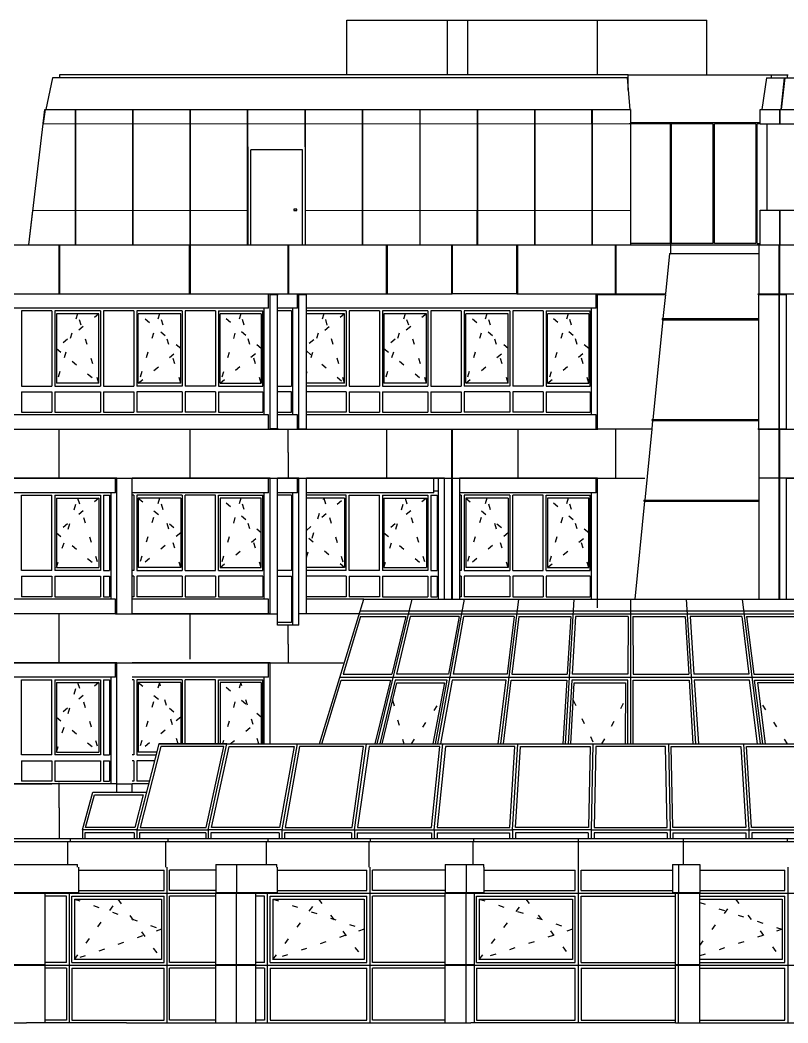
# Model space of a CAD drawing. Header units: metres. Extents: x -59 to 39.8, y -6.3 to 17.4.
# Drawn here: x -10.19 to 3.14, y 0 to 17.4 of the extents above; entities that cross this region are included whole.
import ezdxf

# ---------------------------------------------------------------- set-up
doc = ezdxf.new("R2010")
doc.units = ezdxf.units.M
for name, pattern in [('DASHDOT', [2, 1.25, -0.25, 0.25, -0.25]), ('DASHED', [0.75, 0.5, -0.25]), ('DOT', [0.25, 0, -0.25])]:
    doc.linetypes.add(name, pattern=pattern)
doc.layers.add('1', color=7, linetype='DASHED')
doc.layers.add('4', color=7, linetype='DASHDOT')

msp = doc.modelspace()

# ---------------------------------------------------------------- linework, layer by layer
at = {"layer": '1', "color": 1, "linetype": 'CONTINUOUS'}
for p, q in [((-4.516696, 16.45), (-4.516696, 17.4)), ((-4.516696, 17.4), (1.733304, 17.4)), ((-2.766696, 16.45), (-2.766696, 17.4)), ((-2.416696, 16.45), (-2.416696, 17.4)), ((-0.166696, 16.45), (-0.166696, 17.4)), ((1.733304, 16.45), (1.733304, 17.4)), ((-9.623055, 16.4), (-9.74211, 15.85)), ((0.35051, 16.4), (-9.623055, 16.4)), ((0.35051, 16.4), (0.396632, 15.85)), ((0.368877, 16.45), (3.14355, 16.45)), ((0.368877, 16.180975), (0.368877, 16.45)), ((2.766009, 16.4), (2.683689, 15.85)), ((2.766009, 16.4), (3.084018, 16.4)), ((2.848329, 16.45), (2.848328, 16.4)), ((3.07349, 16.4), (3.013972, 15.85)), ((3.084018, 16.4), (3.024499, 15.85)), ((3.084018, 16.4), (18.214306, 16.4)), ((3.133023, 16.4), (3.133023, 16.45)), ((-9.756697, 15.85), (0.409834, 15.85)), ((-9.230905, 15.85), (-9.230905, 13.5)), ((-9.225922, 15.85), (-9.225922, 13.5)), ((-8.235102, 15.85), (-8.235102, 13.5)), ((-8.230119, 15.85), (-8.230119, 13.5)), ((-7.2393, 15.85), (-7.2393, 14.1025)), ((-7.234317, 15.85), (-7.232199, 12.65)), ((-6.243498, 15.85), (-6.243498, 13.5)), ((-6.238515, 15.85), (-6.238515, 15.2)), ((-5.242721, 15.85), (-5.242721, 15.2)), ((-5.237743, 15.85), (-5.237743, 13.5)), ((-4.246924, 15.85), (-4.246924, 13.5)), ((-4.241946, 15.85), (-4.241946, 13.5)), ((-3.251127, 15.85), (-3.251127, 13.5)), ((-3.246149, 15.85), (-3.246149, 13.5)), ((-2.255329, 15.85), (-2.255329, 14.1025)), ((-2.250352, 15.85), (-2.250352, 13.5)), ((-1.259532, 15.85), (-1.259532, 13.5)), ((-1.254555, 15.85), (-1.254555, 13.5)), ((-0.263735, 15.6025), (-0.263735, 15.85)), ((-0.258757, 15.85), (-0.258757, 13.5)), ((0.409834, 15.85), (0.409834, 13.5)), ((2.660172, 15.85), (3.007486, 15.85)), ((2.660172, 15.6), (2.660172, 15.85)), ((2.996959, 15.6), (2.996959, 15.85)), ((3.007486, 15.85), (18.214306, 15.85)), ((3.007486, 15.6), (3.007486, 15.85)), ((-10.035889, 13.5), (-9.784193, 15.5975)), ((-9.784193, 15.6025), (-9.230905, 15.5975)), ((-9.225922, 15.6025), (-8.235102, 15.5975)), ((-8.230119, 15.6025), (-7.2393, 15.5975)), ((-7.234317, 15.6025), (-6.243498, 15.5975)), ((-6.238515, 15.6025), (-5.242721, 15.5975)), ((-5.237743, 15.6025), (-4.246924, 15.5975)), ((-4.241946, 15.6025), (-3.251127, 15.5975)), ((-3.246149, 15.6025), (-2.255329, 15.5975)), ((-2.250352, 15.6025), (-1.259532, 15.5975)), ((-1.254555, 15.6025), (-0.263735, 15.5975)), ((-0.263735, 15.5975), (-0.263735, 13.5)), ((-0.258757, 15.6025), (0.409834, 15.5975)), ((0.409834, 15.625), (1.107076, 15.625)), ((1.107081, 13.35), (1.107076, 15.625)), ((1.107076, 15.625), (2.660172, 15.625)), ((2.660172, 15.6), (3.007486, 15.6)), ((2.77777, 14.1), (2.77777, 15.6)), ((3.007486, 15.6), (18.214306, 15.6)), ((-6.234341, 15.2), (-6.234341, 13.5)), ((-10.035891, 13.5), (-9.964185, 14.0975)), ((-9.964185, 14.1025), (-9.230905, 14.0975)), ((-9.225922, 14.1025), (-8.235102, 14.0975)), ((-8.230119, 14.1025), (-7.2393, 14.0975)), ((-7.2393, 14.0975), (-7.237461, 12.65)), ((-7.234317, 14.1025), (-6.243498, 14.0975)), ((-6.243498, 14.1025), (-6.234341, 14.0975)), ((-5.237743, 14.1025), (-4.246924, 14.0975)), ((-4.241946, 14.1025), (-3.251127, 14.0975)), ((-3.246149, 14.1025), (-2.255329, 14.0975)), ((-2.255329, 13.5), (-2.255329, 14.0975)), ((-2.250352, 14.1025), (-1.259532, 14.0975)), ((-1.254555, 14.1025), (-0.263735, 14.0975)), ((-0.258757, 14.1025), (0.409834, 14.0975)), ((2.660172, 14.1), (3.007486, 14.1)), ((2.660172, 13.5), (2.660172, 14.1)), ((2.996959, 13.5), (2.996959, 14.1)), ((3.007486, 14.1), (18.214306, 14.1)), ((3.007486, 13.5), (3.007486, 14.1)), ((-11.210376, 13.5), (-9.500181, 13.5)), ((-9.508684, 12.65), (-9.508684, 13.5)), ((-9.500181, 13.5), (-7.245964, 13.5)), ((-9.500181, 12.65), (-9.500181, 13.5)), ((-9.494919, 12.65), (-9.494919, 13.5)), ((-7.245964, 13.5), (-5.527266, 13.5)), ((-7.245964, 12.65), (-7.245964, 13.5)), ((-5.535769, 12.65), (-5.535769, 13.5)), ((-5.527266, 13.5), (-3.81707, 13.5)), ((-5.527266, 12.65), (-5.527266, 13.5)), ((-5.522003, 12.65), (-5.522003, 13.5)), ((-3.825574, 12.65), (-3.825574, 13.5)), ((-3.81707, 13.5), (-1.55435, 13.5)), ((-3.81707, 12.65), (-3.81707, 13.5)), ((-3.811808, 12.65), (-3.811808, 13.5)), ((-2.696845, 13.5), (-2.696845, 12.65)), ((-2.686321, 13.5), (-2.686321, 12.65)), ((-1.562854, 12.65), (-1.562854, 13.5)), ((-1.55435, 13.5), (0.155845, 13.5)), ((-1.55435, 12.65), (-1.55435, 13.5)), ((-1.549088, 12.65), (-1.549088, 13.5)), ((0.147341, 12.65), (0.147341, 13.5)), ((0.155845, 13.5), (1.107076, 13.5)), ((0.155845, 12.65), (0.155845, 13.5)), ((0.161107, 12.65), (0.161107, 13.5)), ((1.107078, 13.35), (1.107076, 13.5)), ((1.107076, 13.5), (2.636651, 13.5)), ((2.636651, 13.5), (2.990482, 13.5)), ((2.636651, 13.5), (2.636651, 12.65)), ((2.97996, 13.5), (2.97996, 7.35)), ((2.990482, 13.5), (4.119933, 13.5)), ((2.990482, 13.5), (2.990482, 12.65)), ((1.083418, 13.35), (1.013047, 12.65)), ((1.083418, 13.35), (2.636651, 13.35)), ((-2.696845, 13.1), (-2.686321, 13.1)), ((-10.892016, 12.65), (-9.500181, 12.65)), ((-9.500181, 12.65), (-7.245964, 12.65)), ((-7.245964, 12.65), (-5.708809, 12.65)), ((-5.874377, 12.4), (-5.874377, 12.65)), ((-5.848866, 10.31), (-5.848866, 12.64)), ((-5.840363, 12.64), (-5.840363, 12.65)), ((-5.717313, 10.31), (-5.717313, 12.64)), ((-5.708809, 12.65), (-5.527266, 12.65)), ((-5.527266, 12.65), (-5.34046, 12.65)), ((-5.374474, 12.4), (-5.374474, 12.65)), ((-5.348963, 12.64), (-5.208906, 12.64)), ((-5.348963, 10.31), (-5.348963, 12.64)), ((-5.34046, 12.65), (-3.81707, 12.65)), ((-5.34046, 12.64), (-5.34046, 12.65)), ((-5.21741, 10.31), (-5.21741, 12.64)), ((-5.208906, 12.64), (-5.208906, 12.65)), ((-3.81707, 12.65), (-2.686321, 12.65)), ((-1.562854, 12.65), (-2.686321, 12.65)), ((-1.562854, 12.65), (-0.157253, 12.65)), ((-0.191267, 12.4), (-0.191267, 12.65)), ((-0.165756, 12.64), (1.012041, 12.64)), ((-0.165756, 10.31), (-0.165756, 12.64)), ((-0.157253, 12.65), (1.013047, 12.65)), ((-0.157253, 12.64), (-0.157253, 12.65)), ((1.012041, 12.64), (0.969819, 12.22)), ((2.62489, 12.65), (2.97996, 12.65)), ((2.62489, 12.64), (2.62489, 12.65)), ((2.62489, 12.64), (2.97996, 12.64)), ((2.636651, 10.31), (2.636651, 12.64)), ((2.971458, 12.64), (2.971458, 12.65)), ((2.97996, 12.65), (2.98198, 12.64)), ((2.98198, 12.65), (3.116774, 12.65)), ((2.98198, 12.64), (3.116774, 12.64)), ((2.990482, 10.31), (2.990482, 12.64)), ((3.108272, 12.64), (3.108272, 12.65)), ((3.116774, 12.65), (4.119933, 12.65)), ((3.116774, 10.31), (3.116774, 12.64)), ((-5.874377, 12.4), (-10.90052, 12.4)), ((-5.950909, 10.55), (-5.950909, 12.4)), ((-5.374474, 12.4), (-5.717313, 12.4)), ((-5.451005, 10.55), (-5.451005, 12.4)), ((-0.191267, 12.4), (-5.21741, 12.4)), ((-0.267798, 10.55), (-0.267798, 12.4)), ((0.967808, 12.2), (0.79389, 10.47)), ((0.95789, 12.22), (0.955879, 12.2)), ((0.955879, 12.2), (2.636651, 12.2)), ((0.95789, 12.22), (2.636651, 12.22)), ((-5.874377, 10.55), (-10.90052, 10.55)), ((-5.874377, 10.3), (-5.874377, 10.55)), ((-5.374474, 10.55), (-5.717313, 10.55)), ((-5.374474, 10.3), (-5.374474, 10.55)), ((-0.191267, 10.55), (-5.21741, 10.55)), ((-0.191267, 10.3), (-0.191267, 10.55)), ((0.79188, 10.45), (0.777805, 10.31)), ((0.78196, 10.47), (0.77995, 10.45)), ((0.77995, 10.45), (2.636651, 10.45)), ((0.78196, 10.47), (2.636651, 10.47)), ((-10.892016, 10.3), (-5.708809, 10.3)), ((-9.508684, 9.45), (-9.508684, 10.295)), ((-7.234317, 9.45), (-7.234317, 10.31)), ((-5.840363, 10.3), (-5.840363, 10.31)), ((-5.708809, 10.3), (-5.34046, 10.3)), ((-5.535769, 9.9), (-5.535769, 10.3)), ((-5.348963, 10.31), (-5.208906, 10.31)), ((-5.34046, 10.3), (-5.34046, 10.31)), ((-5.34046, 10.3), (-2.686321, 10.3)), ((-5.208906, 10.3), (-5.208906, 10.31)), ((-3.825574, 10.31), (-3.825574, 9.45)), ((-2.696845, 10.3), (-2.696845, 7.35)), ((-2.686321, 10.3), (-0.157253, 10.3)), ((-2.686321, 10.3), (-2.686321, 7.35)), ((-1.549088, 10.295), (-1.549088, 9.45)), ((-0.165756, 10.31), (0.777805, 10.31)), ((-0.157253, 10.3), (-0.157253, 10.31)), ((0.7768, 10.3), (-0.157253, 10.3)), ((0.147341, 10.295), (0.147341, 9.45)), ((0.7768, 10.3), (0.653148, 9.07)), ((2.62489, 10.31), (2.97996, 10.31)), ((2.62489, 10.3), (2.62489, 10.31)), ((2.62489, 10.3), (2.97996, 10.3)), ((2.636651, 10.3), (2.636651, 7.35)), ((2.971458, 10.3), (2.971458, 10.31)), ((2.97996, 10.31), (2.98198, 10.3)), ((2.98198, 10.31), (3.116774, 10.31)), ((2.98198, 10.3), (3.116774, 10.3)), ((2.990482, 10.3), (2.990482, 7.35)), ((3.108272, 10.3), (3.108272, 10.31)), ((3.116774, 10.3), (5.634089, 10.3)), ((-5.535769, 9.9), (-5.535769, 9.45)), ((-16.245046, 9.45), (0.653148, 9.45)), ((-8.506247, 9.45), (-10.90052, 9.45)), ((-8.531757, 9.2), (-8.531757, 9.45)), ((-8.506247, 7.1), (-8.506247, 9.45)), ((-5.848866, 9.45), (-8.24314, 9.45)), ((-8.24314, 7.1), (-8.24314, 9.45)), ((-5.874377, 9.2), (-5.874377, 9.45)), ((-5.848866, 7.1), (-5.848866, 9.45)), ((-5.348963, 9.45), (-5.717313, 9.45)), ((-5.717313, 6.9), (-5.717313, 9.45)), ((-5.374474, 9.2), (-5.374474, 9.45)), ((-5.348963, 6.9), (-5.348963, 9.45)), ((-2.823136, 9.45), (-5.21741, 9.45)), ((-5.21741, 7.1), (-5.21741, 9.45)), ((-3.006511, 9.2), (-3.006511, 9.45)), ((-2.925179, 7.35), (-2.925179, 9.45)), ((-2.823136, 7.35), (-2.823136, 9.45)), ((-0.191267, 9.2), (-0.191267, 9.45)), ((-0.165756, 7.2), (-0.165756, 9.45)), ((17.534189, 9.45), (2.636651, 9.45)), ((3.116774, 9.45), (5.511041, 9.45)), ((3.116774, 7.35), (3.116774, 9.45)), ((-8.531757, 9.2), (-10.90052, 9.2)), ((-8.608289, 7.35), (-8.608289, 9.2)), ((-5.874377, 9.2), (-8.24314, 9.2)), ((-5.950909, 7.35), (-5.950909, 9.2)), ((-5.374474, 9.2), (-5.717313, 9.2)), ((-5.451005, 6.9), (-5.451005, 9.2)), ((-3.006511, 9.2), (-5.21741, 9.2)), ((-0.191267, 9.2), (-2.560029, 9.2)), ((-0.267798, 7.35), (-0.267798, 9.2)), ((0.651137, 9.05), (0.480235, 7.35)), ((0.641219, 9.07), (0.639209, 9.05)), ((0.639209, 9.05), (2.636651, 9.05)), ((0.641219, 9.07), (2.636651, 9.07)), ((-8.531757, 7.35), (-10.90052, 7.35)), ((-8.531757, 7.1), (-8.531757, 7.35)), ((-5.874377, 7.35), (-8.24314, 7.35)), ((-5.874377, 7.1), (-5.874377, 7.35)), ((-4.223302, 7.35), (-5.21741, 7.35)), ((-8.531757, 7.1), (-11.032073, 7.1)), ((-8.506247, 7.1), (-10.90052, 7.1)), ((-9.508684, 6.25), (-9.508684, 7.100003)), ((-8.531757, 7.1), (-5.717313, 7.1)), ((-5.848866, 7.1), (-8.24314, 7.1)), ((-7.232199, 6.308871), (-7.232199, 7.100003)), ((-4.299607, 7.1), (-5.348963, 7.1)), ((-4.299607, 7.1), (-5.21741, 7.1)), ((-5.348963, 6.9), (-5.717313, 6.9)), ((-5.535769, 6.574189), (-5.535769, 6.9)), ((-5.535769, 6.574189), (-5.535769, 6.25)), ((-14.214868, 6.25), (-4.581631, 6.25)), ((-8.506247, 6.25), (-10.90052, 6.25)), ((-8.531757, 6), (-8.531757, 6.25)), ((-8.506247, 4.15), (-8.506247, 6.25)), ((-5.848866, 6.25), (-8.24314, 6.25)), ((-5.874377, 6), (-5.874377, 6.25)), ((-5.848866, 4.84), (-5.848866, 6.25)), ((-8.531757, 6), (-10.90052, 6)), ((-8.608289, 4.15), (-8.608289, 6)), ((-5.874377, 6), (-8.24314, 6)), ((-5.950909, 4.84), (-5.950909, 6)), ((-14.189357, 4.15), (-9.634406, 4.15)), ((-8.506247, 4.15), (-10.90052, 4.15)), ((-9.508684, 3.732733), (-9.508684, 4.165)), ((-8.506247, 4.00425), (-8.506247, 4.15)), ((-8.506247, 4.15), (-8.24314, 4.15)), ((-7.956301, 4.15), (-8.24314, 4.15)), ((-8.24314, 4.00425), (-8.24314, 4.15)), ((-9.508684, 3.732733), (-9.508684, 3.2)), ((-12.379581, 3.15), (8.654807, 3.15)), ((-12.316393, 3.2), (8.615613, 3.2)), ((-9.360562, 2.75), (-9.360562, 3.15)), ((-9.313098, 3.15), (-9.313098, 3.2)), ((-7.657859, 2.7), (-7.657859, 3.15)), ((-7.618667, 3.15), (-7.618667, 3.2)), ((-5.911143, 2.75), (-5.911143, 3.15)), ((-5.880428, 3.15), (-5.880428, 3.2)), ((-4.129917, 2.7), (-4.129917, 3.15)), ((-4.107863, 3.15), (-4.107863, 3.2)), ((-2.323925, 2.75), (-2.323925, 3.15)), ((-2.310649, 3.15), (-2.310649, 3.2)), ((-0.503026, 3.2), (-0.498585, 2.7)), ((1.318437, 3.2), (1.322873, 2.75)), ((3.130499, 3.15), (3.130499, 3.2)), ((-10.614118, 2.75), (-9.190606, 2.75)), ((-9.190606, 2.7), (-9.190606, 2.75)), ((-9.166898, 2.265), (-9.166898, 2.7)), ((-6.791044, 2.75), (-5.732318, 2.75)), ((-6.791044, 2.75), (-6.791044, 2.265)), ((-6.433338, 2.75), (-6.433338, 2.265)), ((-5.732318, 2.7), (-5.732318, 2.75)), ((-5.716969, 2.265), (-5.716969, 2.7)), ((-2.810991, 2.75), (-2.140069, 2.75)), ((-2.810991, 2.75), (-2.810991, 2.265)), ((-2.443262, 2.75), (-2.443262, 2.265)), ((-2.140069, 2.7), (-2.140069, 2.75)), ((-2.133428, 2.265), (-2.133428, 2.7)), ((1.135755, 2.75), (1.137966, 2.265)), ((1.137966, 2.75), (1.609, 2.75)), ((1.23925, 2.75), (1.23925, 2.265)), ((1.609, 2.75), (1.609, 2.265)), ((-10.614118, 2.265), (-9.166898, 2.265)), ((-6.791044, 2.265), (-5.716969, 2.265)), ((-2.810991, 2.265), (-2.133428, 2.265)), ((1.135755, 2.265), (1.609, 2.265)), ((-10.614118, 2.25), (-9.752491, 2.25)), ((-9.752491, 1.015), (-9.752491, 2.25)), ((-6.791044, 2.25), (-6.0958, 2.25)), ((-6.791044, 1.015), (-6.791044, 2.25)), ((-6.433338, 1.015), (-6.433338, 2.25)), ((-6.0958, 1.015), (-6.0958, 2.25)), ((-2.810991, 2.25), (-2.297274, 2.25)), ((-2.810991, 1.015), (-2.810991, 2.25)), ((-2.443262, 1.015), (-2.443262, 2.25)), ((-2.297274, 1.015), (-2.297274, 2.25)), ((1.190488, 2.25), (1.609, 2.25)), ((1.190488, 1.015), (1.190488, 2.25)), ((1.23925, 1.015), (1.23925, 2.25)), ((1.609, 1.015), (1.609, 2.25)), ((-10.614127, 1), (-9.752491, 1)), ((-10.614118, 1.015), (-9.752491, 1.015)), ((-9.752491, 0), (-9.752491, 1)), ((-6.791044, 1.015), (-6.0958, 1.015)), ((-6.791044, 1), (-6.0958, 1)), ((-6.791044, 0), (-6.791044, 1)), ((-6.433338, 0), (-6.433338, 1)), ((-6.0958, 0), (-6.0958, 1)), ((-2.810991, 1.015), (-2.297274, 1.015)), ((-2.810991, 1), (-2.297274, 1)), ((-2.810991, 0), (-2.810991, 1)), ((-2.443262, 0), (-2.443262, 1)), ((-2.297274, 0), (-2.297274, 1)), ((1.190488, 1.015), (1.609, 1.015)), ((1.190488, 1), (1.609, 1)), ((1.190488, 0), (1.190488, 1)), ((1.23925, 0), (1.23925, 1)), ((1.609, 0), (1.609, 1)), ((-10.614127, 0), (-10.076666, 0)), ((-6.791044, 0), (-6.169144, 0)), ((-2.810991, 0), (-2.363541, 0)), ((1.190488, 0), (1.609, 0))]:
    msp.add_line(p, q, dxfattribs=at)
for points in [[(0.368877, 16.45), (-9.503999, 16.45), (-9.504001, 16.4)], [(-9.748539, 15.85), (-9.783592, 15.6025), (-9.756697, 15.85)], [(-5.848866, 12.64), (-5.708809, 12.64), (-5.708809, 12.65)], [(-5.708809, 10.3), (-5.708809, 10.31), (-5.840363, 10.31), (-5.848866, 10.31)], [(-0.165756, 9.45), (-2.560029, 9.45), (-2.560029, 7.35)]]:
    msp.add_lwpolyline(points, dxfattribs=at)
at = {"layer": '4', "color": 1, "linetype": 'CONTINUOUS'}
for p, q in [((1.093921, 15.6), (0.382032, 15.6)), ((1.838908, 15.6), (1.120232, 15.6)), ((2.579779, 15.6), (1.865219, 15.6)), ((2.660172, 15.6), (2.60609, 15.6)), ((2.60609, 13.525), (2.60609, 15.6)), ((-6.229366, 13.5), (-6.229366, 15.2)), ((-6.179576, 13.5), (-6.179576, 15.15)), ((2.60609, 13.525), (2.660172, 13.525)), ((-10.16062, 12.355), (-10.16062, 11.05)), ((-9.634406, 12.355), (-10.16062, 12.355)), ((-9.634406, 12.355), (-9.634406, 11.05)), ((-9.581785, 12.355), (-9.581785, 11.05)), ((-8.792464, 12.355), (-9.581785, 12.355)), ((-8.792464, 12.355), (-8.792464, 11.05)), ((-8.739842, 12.355), (-8.739842, 11.05)), ((-8.213628, 12.355), (-8.739842, 12.355)), ((-8.213628, 12.355), (-8.213628, 11.05)), ((-8.161007, 12.355), (-8.161007, 11.05)), ((-7.371686, 12.355), (-8.161007, 12.355)), ((-7.371686, 12.355), (-7.371686, 11.05)), ((-7.319065, 12.355), (-7.319065, 11.05)), ((-6.792851, 12.355), (-7.319065, 12.355)), ((-6.792851, 12.355), (-6.792851, 11.05)), ((-6.74023, 12.355), (-5.974588, 12.355)), ((-6.74023, 12.355), (-6.74023, 11.05)), ((-5.974588, 11.05), (-5.974588, 12.355)), ((-5.474685, 12.355), (-5.717313, 12.355)), ((-5.474685, 12.355), (-5.474685, 11.05)), ((-4.530131, 12.355), (-5.21741, 12.355)), ((-4.530131, 12.355), (-4.530131, 11.05)), ((-4.47751, 12.355), (-4.47751, 11.05)), ((-3.951296, 12.355), (-4.47751, 12.355)), ((-3.951296, 12.355), (-3.951296, 11.05)), ((-3.898674, 12.355), (-3.898674, 11.05)), ((-3.109353, 12.355), (-3.898674, 12.355)), ((-3.109353, 12.355), (-3.109353, 11.05)), ((-3.056732, 12.355), (-3.056732, 11.05)), ((-2.530518, 12.355), (-3.056732, 12.355)), ((-2.530518, 12.355), (-2.530518, 11.05)), ((-2.477897, 12.355), (-2.477897, 11.05)), ((-1.688576, 12.355), (-2.477897, 12.355)), ((-1.688576, 12.355), (-1.688576, 11.05)), ((-1.635954, 12.355), (-1.635954, 11.05)), ((-1.109741, 12.355), (-1.635954, 12.355)), ((-1.109741, 12.355), (-1.109741, 11.05)), ((-1.057119, 12.355), (-0.291478, 12.355)), ((-1.057119, 12.355), (-1.057119, 11.05)), ((-0.291478, 11.05), (-0.291478, 12.355)), ((-6.000899, 12.305), (-6.713919, 12.305)), ((-6.713919, 11.1), (-6.713919, 12.305)), ((-6.000899, 12.305), (-6.000899, 11.1)), ((-0.317789, 12.305), (-1.030808, 12.305)), ((-1.030808, 11.1), (-1.030808, 12.305)), ((-0.317789, 12.305), (-0.317789, 11.1)), ((-10.16062, 11.05), (-9.634406, 11.05)), ((-9.581785, 11.05), (-8.792464, 11.05)), ((-8.818774, 11.1), (-9.555474, 11.1)), ((-8.739842, 11.05), (-8.213628, 11.05)), ((-7.371686, 11.05), (-8.161007, 11.05)), ((-6.792851, 11.05), (-7.319065, 11.05)), ((-6.74023, 11.05), (-5.974588, 11.05)), ((-6.713919, 11.1), (-6.000899, 11.1)), ((-5.717313, 11.05), (-5.474685, 11.05)), ((-4.556442, 11.1), (-5.21741, 11.1)), ((-4.530131, 11.05), (-5.21741, 11.05)), ((-4.47751, 11.05), (-3.951296, 11.05)), ((-3.898674, 11.05), (-3.109353, 11.05)), ((-3.135664, 11.1), (-3.872364, 11.1)), ((-3.056732, 11.05), (-2.530518, 11.05)), ((-1.688576, 11.05), (-2.477897, 11.05)), ((-1.109741, 11.05), (-1.635954, 11.05)), ((-1.057119, 11.05), (-0.291478, 11.05)), ((-1.030808, 11.1), (-0.317789, 11.1)), ((-10.16062, 10.95), (-9.634406, 10.95)), ((-10.16062, 10.95), (-10.16062, 10.595)), ((-9.634406, 10.95), (-9.634406, 10.595)), ((-9.581785, 10.95), (-8.792464, 10.95)), ((-9.581785, 10.95), (-9.581785, 10.595)), ((-8.792464, 10.95), (-8.792464, 10.595)), ((-8.739842, 10.95), (-8.213628, 10.95)), ((-8.739842, 10.95), (-8.739842, 10.595)), ((-8.213628, 10.95), (-8.213628, 10.595)), ((-7.371686, 10.95), (-8.161007, 10.95)), ((-8.161007, 10.95), (-8.161007, 10.595)), ((-7.371686, 10.95), (-7.371686, 10.595)), ((-6.792851, 10.95), (-7.319065, 10.95)), ((-7.319065, 10.95), (-7.319065, 10.595)), ((-6.792851, 10.95), (-6.792851, 10.595)), ((-6.74023, 10.95), (-5.974588, 10.95)), ((-6.74023, 10.95), (-6.74023, 10.595)), ((-5.974588, 10.95), (-5.974588, 10.595)), ((-5.474685, 10.95), (-5.717313, 10.95)), ((-5.474685, 10.595), (-5.474685, 10.95)), ((-4.530131, 10.95), (-5.21741, 10.95)), ((-4.530131, 10.95), (-4.530131, 10.595)), ((-4.47751, 10.95), (-3.951296, 10.95)), ((-4.47751, 10.95), (-4.47751, 10.595)), ((-3.951296, 10.95), (-3.951296, 10.595)), ((-3.898674, 10.95), (-3.109353, 10.95)), ((-3.898674, 10.95), (-3.898674, 10.595)), ((-3.109353, 10.95), (-3.109353, 10.595)), ((-3.056732, 10.95), (-2.530518, 10.95)), ((-3.056732, 10.95), (-3.056732, 10.595)), ((-2.530518, 10.95), (-2.530518, 10.595)), ((-1.688576, 10.95), (-2.477897, 10.95)), ((-2.477897, 10.95), (-2.477897, 10.595)), ((-1.688576, 10.95), (-1.688576, 10.595)), ((-1.109741, 10.95), (-1.635954, 10.95)), ((-1.635954, 10.95), (-1.635954, 10.595)), ((-1.109741, 10.95), (-1.109741, 10.595)), ((-1.057119, 10.95), (-0.291478, 10.95)), ((-1.057119, 10.95), (-1.057119, 10.595)), ((-0.291478, 10.95), (-0.291478, 10.595)), ((-10.16062, 10.595), (-9.634406, 10.595)), ((-9.581785, 10.595), (-8.792464, 10.595)), ((-8.739842, 10.595), (-8.213628, 10.595)), ((-7.371686, 10.595), (-8.161007, 10.595)), ((-6.792851, 10.595), (-7.319065, 10.595)), ((-6.74023, 10.595), (-5.974588, 10.595)), ((-5.717313, 10.595), (-5.474685, 10.595)), ((-4.530131, 10.595), (-5.21741, 10.595)), ((-4.47751, 10.595), (-3.951296, 10.595)), ((-3.898674, 10.595), (-3.109353, 10.595)), ((-3.056732, 10.595), (-2.530518, 10.595)), ((-1.688576, 10.595), (-2.477897, 10.595)), ((-1.109741, 10.595), (-1.635954, 10.595)), ((-1.057119, 10.595), (-0.291478, 10.595)), ((-2.925179, 9.225), (-3.006511, 9.225)), ((-10.16062, 7.85), (-10.16062, 9.155)), ((-10.16062, 9.155), (-9.634406, 9.155)), ((-9.634406, 7.85), (-9.634406, 9.155)), ((-9.581785, 9.155), (-9.581785, 7.85)), ((-9.581785, 9.155), (-8.792464, 9.155)), ((-8.792464, 9.155), (-8.792464, 7.85)), ((-8.739842, 9.155), (-8.739842, 7.85)), ((-8.213628, 9.155), (-8.24314, 9.155)), ((-8.213628, 9.155), (-8.213628, 7.85)), ((-8.161007, 9.155), (-8.161007, 7.85)), ((-7.371686, 9.155), (-8.161007, 9.155)), ((-7.371686, 9.155), (-7.371686, 7.85)), ((-7.319065, 7.85), (-7.319065, 9.155)), ((-6.792851, 9.155), (-7.319065, 9.155)), ((-6.792851, 7.85), (-6.792851, 9.155)), ((-6.74023, 7.85), (-6.74023, 9.155)), ((-6.74023, 9.155), (-5.974588, 9.155)), ((-5.974588, 7.85), (-5.974588, 9.155)), ((-5.474685, 9.155), (-5.717313, 9.155)), ((-5.474685, 9.155), (-5.474685, 7.85)), ((-4.530131, 9.155), (-5.21741, 9.155)), ((-4.556442, 9.105), (-5.21741, 9.105)), ((-4.556442, 9.105), (-4.556442, 7.9)), ((-4.530131, 7.85), (-4.530131, 9.155)), ((-4.47751, 7.85), (-4.47751, 9.155)), ((-4.47751, 9.155), (-3.951296, 9.155)), ((-3.951296, 7.85), (-3.951296, 9.155)), ((-3.898674, 9.155), (-3.898674, 7.85)), ((-3.898674, 9.155), (-3.109353, 9.155)), ((-3.109353, 9.155), (-3.109353, 7.85)), ((-3.056732, 9.155), (-3.056732, 7.85)), ((-2.530518, 9.155), (-2.560029, 9.155)), ((-2.530518, 9.155), (-2.530518, 7.85)), ((-2.477897, 9.155), (-2.477897, 7.85)), ((-1.688576, 9.155), (-2.477897, 9.155)), ((-1.688576, 9.155), (-1.688576, 7.85)), ((-1.635954, 7.85), (-1.635954, 9.155)), ((-1.109741, 9.155), (-1.635954, 9.155)), ((-1.109741, 7.85), (-1.109741, 9.155)), ((-1.057119, 7.85), (-1.057119, 9.155)), ((-1.057119, 9.155), (-0.291478, 9.155)), ((-0.291478, 7.85), (-0.291478, 9.155)), ((-9.634406, 7.85), (-10.16062, 7.85)), ((-8.792464, 7.85), (-9.581785, 7.85)), ((-8.739842, 7.85), (-8.631969, 7.85)), ((-8.213628, 7.85), (-8.24314, 7.85)), ((-8.161007, 7.85), (-7.371686, 7.85)), ((-7.319065, 7.85), (-6.792851, 7.85)), ((-6.74023, 7.85), (-5.974588, 7.85)), ((-5.474685, 7.85), (-5.717313, 7.85)), ((-4.556442, 7.9), (-5.21741, 7.9)), ((-4.530131, 7.85), (-5.21741, 7.85)), ((-3.951296, 7.85), (-4.47751, 7.85)), ((-3.109353, 7.85), (-3.898674, 7.85)), ((-3.056732, 7.85), (-2.948858, 7.85)), ((-2.530518, 7.85), (-2.560029, 7.85)), ((-2.477897, 7.85), (-1.688576, 7.85)), ((-1.635954, 7.85), (-1.109741, 7.85)), ((-1.057119, 7.85), (-0.291478, 7.85)), ((-10.16062, 7.75), (-10.16062, 7.395)), ((-10.16062, 7.75), (-9.634406, 7.75)), ((-9.634406, 7.75), (-9.634406, 7.395)), ((-9.581785, 7.75), (-8.792464, 7.75)), ((-9.581785, 7.75), (-9.581785, 7.395)), ((-8.792464, 7.75), (-8.792464, 7.395)), ((-8.739842, 7.75), (-8.739842, 7.395)), ((-8.739842, 7.75), (-8.631969, 7.75)), ((-8.631969, 7.75), (-8.631969, 7.395)), ((-8.213628, 7.75), (-8.24314, 7.75)), ((-8.213628, 7.75), (-8.213628, 7.395)), ((-7.371686, 7.75), (-8.161007, 7.75)), ((-8.161007, 7.75), (-8.161007, 7.395)), ((-7.371686, 7.75), (-7.371686, 7.395)), ((-7.319065, 7.75), (-7.319065, 7.395)), ((-6.792851, 7.75), (-7.319065, 7.75)), ((-6.792851, 7.75), (-6.792851, 7.395)), ((-6.74023, 7.75), (-6.74023, 7.395)), ((-5.974588, 7.75), (-6.74023, 7.75)), ((-5.974588, 7.75), (-5.974588, 7.395)), ((-5.717313, 7.75), (-5.474685, 7.75)), ((-5.474685, 7.75), (-5.474685, 6.945)), ((-4.530131, 7.75), (-5.21741, 7.75)), ((-4.530131, 7.75), (-4.530131, 7.395)), ((-4.47751, 7.75), (-4.47751, 7.395)), ((-4.47751, 7.75), (-3.951296, 7.75)), ((-3.951296, 7.75), (-3.951296, 7.395)), ((-3.898674, 7.75), (-3.109353, 7.75)), ((-3.898674, 7.75), (-3.898674, 7.395)), ((-3.109353, 7.75), (-3.109353, 7.395)), ((-3.056732, 7.75), (-3.056732, 7.395)), ((-3.056732, 7.75), (-2.948858, 7.75)), ((-2.948858, 7.75), (-2.948858, 7.395)), ((-2.530518, 7.75), (-2.560029, 7.75)), ((-2.530518, 7.75), (-2.530518, 7.395)), ((-1.688576, 7.75), (-2.477897, 7.75)), ((-2.477897, 7.75), (-2.477897, 7.395)), ((-1.688576, 7.75), (-1.688576, 7.395)), ((-1.635954, 7.75), (-1.635954, 7.395)), ((-1.109741, 7.75), (-1.635954, 7.75)), ((-1.109741, 7.75), (-1.109741, 7.395)), ((-1.057119, 7.75), (-1.057119, 7.395)), ((-0.291478, 7.75), (-1.057119, 7.75)), ((-0.291478, 7.75), (-0.291478, 7.395)), ((-9.634406, 7.395), (-10.16062, 7.395)), ((-9.581785, 7.395), (-8.792464, 7.395)), ((-8.739842, 7.395), (-8.631969, 7.395)), ((-8.213628, 7.395), (-8.24314, 7.395)), ((-7.371686, 7.395), (-8.161007, 7.395)), ((-7.319065, 7.395), (-6.792851, 7.395)), ((-6.74023, 7.395), (-5.974588, 7.395)), ((-4.530131, 7.395), (-5.21741, 7.395)), ((-4.989401, 4.84), (-4.223302, 7.35)), ((-3.951296, 7.395), (-4.47751, 7.395)), ((-4.223302, 7.349999), (1.380308, 7.350004)), ((-3.987518, 4.84), (-3.383652, 7.35)), ((-3.987139, 4.84), (-3.382425, 7.35)), ((-3.898674, 7.395), (-3.109353, 7.395)), ((-3.056732, 7.395), (-2.948858, 7.395)), ((-2.933778, 4.84), (-2.474521, 7.35)), ((-2.933762, 4.84), (-2.474468, 7.350001)), ((-2.530518, 7.395), (-2.560029, 7.395)), ((-1.688576, 7.395), (-2.477897, 7.395)), ((-1.84166, 4.840008), (-1.53344, 7.350004)), ((-1.635954, 7.395), (-1.109741, 7.395)), ((-1.057119, 7.395), (-0.291478, 7.395)), ((-0.723453, 4.840004), (-0.569317, 7.35)), ((0.406138, 7.350002), (0.407726, 4.839995)), ((1.538405, 4.839997), (1.380308, 7.35)), ((1.380313, 7.349997), (5.036434, 7.350002)), ((1.538406, 4.839997), (1.380313, 7.35)), ((2.344882, 7.350002), (2.656313, 4.840008)), ((-4.284345, 7.149999), (1.392906, 7.150004)), ((1.39291, 7.149997), (5.097374, 7.150002)), ((-4.279087, 7.05), (-4.581631, 6.05)), ((-4.299606, 7.099999), (1.396055, 7.100003)), ((-4.279087, 7.05), (-3.490482, 7.05)), ((-3.490482, 7.05), (-3.734079, 6.05)), ((-3.417289, 7.05), (-3.655477, 6.05)), ((-2.567902, 7.050001), (-3.417289, 7.05)), ((-2.567902, 7.050001), (-2.753284, 6.050001)), ((-2.489516, 7.05), (-2.669983, 6.05)), ((-1.610192, 7.050001), (-2.489516, 7.05)), ((-1.610192, 7.050001), (-1.735485, 6.050001)), ((-1.529408, 7.050003), (-1.649649, 6.050002)), ((-1.529408, 7.050003), (-0.628611, 7.05)), ((-0.628611, 7.05), (-0.692573, 6.05)), ((-0.546389, 7.05), (-0.605217, 6.05)), ((0.364977, 7.050001), (-0.546389, 7.05)), ((0.364977, 7.050001), (0.363029, 6.050001)), ((0.447629, 7.049999), (1.357903, 7.05)), ((0.447629, 7.049999), (0.450855, 6.049999)), ((1.357903, 7.05), (1.418296, 6.05)), ((1.396059, 7.099997), (5.112609, 7.100002)), ((2.341246, 7.050002), (1.440095, 7.05)), ((1.440095, 7.05), (1.505621, 6.05)), ((2.341246, 7.050002), (2.462769, 6.050001)), ((2.422011, 7.05), (2.548577, 6.05)), ((2.422011, 7.05), (3.301584, 7.05)), ((-5.474685, 6.945), (-5.717313, 6.945)), ((-10.16062, 4.65), (-10.16062, 5.955)), ((-10.16062, 5.955), (-9.634406, 5.955)), ((-9.634406, 4.65), (-9.634406, 5.955)), ((-9.581785, 5.955), (-9.581785, 4.65)), ((-9.581785, 5.955), (-8.792464, 5.955)), ((-8.792464, 5.955), (-8.792464, 4.65)), ((-8.739842, 5.955), (-8.739842, 4.65)), ((-8.213628, 5.955), (-8.24314, 5.955)), ((-8.213628, 5.955), (-8.213628, 4.65)), ((-8.161007, 5.955), (-8.161007, 4.65)), ((-7.371686, 5.955), (-8.161007, 5.955)), ((-7.371686, 5.955), (-7.371686, 4.84)), ((-7.319065, 4.84), (-7.319065, 5.955)), ((-6.792851, 5.955), (-7.319065, 5.955)), ((-6.792851, 4.84), (-6.792851, 5.955)), ((-6.74023, 4.84), (-6.74023, 5.955)), ((-6.74023, 5.955), (-5.974588, 5.955)), ((-5.974588, 4.84), (-5.974588, 5.955)), ((-4.635347, 5.999999), (1.46534, 6.000002)), ((-4.581631, 6.05), (-3.734079, 6.05)), ((-3.758438, 5.95), (-4.028831, 4.84)), ((-3.679296, 5.95), (-3.943684, 4.84)), ((-2.753284, 6.050001), (-3.655477, 6.05)), ((-2.68803, 5.95), (-2.888349, 4.84)), ((-1.735485, 6.050001), (-2.669983, 6.05)), ((-1.649649, 6.050002), (-0.692573, 6.05)), ((-0.698969, 5.95), (-0.769967, 4.840004)), ((-0.6111, 5.95), (-0.676399, 4.840003)), ((0.363029, 6.050001), (-0.605217, 6.05)), ((0.450855, 6.049999), (1.418296, 6.05)), ((1.424335, 5.95), (1.491371, 4.839997)), ((1.465343, 5.999998), (5.447776, 6.000001)), ((2.462769, 6.050001), (1.505621, 6.05)), ((1.512174, 5.95), (1.584908, 4.839998)), ((2.548577, 6.05), (3.483102, 6.05)), ((-7.397997, 5.905), (-7.397997, 4.84)), ((-6.000899, 5.905), (-6.000899, 4.84)), ((-7.815958, 4.7), (-8.134696, 4.7)), ((-7.746237, 4.796196), (-8.104077, 3.393805)), ((-7.780234, 4.84001), (8.599057, 4.83999)), ((-6.863842, 3.393805), (-6.558567, 4.796195)), ((-5.334848, 4.796195), (-5.586929, 3.393805)), ((-4.227307, 4.796195), (-5.334848, 4.796195)), ((-4.384295, 3.35), (-4.173264, 4.84)), ((-3.044194, 3.393805), (-2.901184, 4.796195)), ((-1.687869, 3.393805), (-1.602453, 4.796205)), ((-1.588535, 3.393805), (-1.503119, 4.796195)), ((-0.195548, 4.796195), (-0.224078, 3.393805)), ((1.015398, 4.796186), (-0.195548, 4.796195)), ((1.064516, 4.84), (1.094817, 3.35)), ((2.322941, 4.796205), (2.408355, 3.393805)), ((2.370144, 4.84001), (2.460894, 3.35)), ((2.507689, 3.393805), (2.422275, 4.796195)), ((-9.634406, 4.65), (-10.16062, 4.65)), ((-10.16062, 4.55), (-10.16062, 4.195)), ((-10.16062, 4.55), (-9.634406, 4.55)), ((-9.634406, 4.55), (-9.634406, 4.195)), ((-8.792464, 4.65), (-9.581785, 4.65)), ((-9.581785, 4.55), (-8.792464, 4.55)), ((-9.581785, 4.55), (-9.581785, 4.195)), ((-8.792464, 4.55), (-8.792464, 4.195)), ((-8.739842, 4.65), (-8.631969, 4.65)), ((-8.739842, 4.55), (-8.739842, 4.195)), ((-8.739842, 4.55), (-8.631969, 4.55)), ((-8.631969, 4.55), (-8.631969, 4.195)), ((-8.213628, 4.65), (-8.24314, 4.65)), ((-8.213628, 4.55), (-8.24314, 4.55)), ((-8.213628, 4.55), (-8.213628, 4.195)), ((-8.161007, 4.65), (-7.828717, 4.65)), ((-7.854233, 4.55), (-8.161007, 4.55)), ((-8.161007, 4.55), (-8.161007, 4.195)), ((-9.634406, 4.195), (-10.16062, 4.195)), ((-9.581785, 4.195), (-8.792464, 4.195)), ((-8.739842, 4.195), (-8.631969, 4.195)), ((-8.213628, 4.195), (-8.24314, 4.195)), ((-7.944819, 4.195), (-8.161007, 4.195)), ((-9.049474, 3.393805), (-8.894457, 3.960445)), ((-9.104842, 3.35), (-9.104842, 3.2)), ((-8.192649, 3.393805), (-9.049474, 3.393805)), ((-8.160434, 3.35), (-8.160434, 3.2)), ((-8.160429, 3.35), (-8.160429, 3.2)), ((-8.104077, 3.393805), (-6.95565, 3.393805)), ((-6.920012, 3.35), (-6.920012, 3.2)), ((-6.920012, 3.35), (-6.920012, 3.2)), ((-5.681403, 3.393805), (-6.863842, 3.393805)), ((-5.642642, 3.35), (-5.642642, 3.2)), ((-4.384295, 3.35), (-4.384295, 3.2)), ((-4.32934, 3.393805), (-3.044194, 3.393805)), ((-2.999909, 3.35), (-2.999909, 3.2)), ((-2.945979, 3.393805), (-1.687869, 3.393805)), ((-1.641074, 3.35), (-1.641074, 3.2)), ((-0.323957, 3.393805), (-1.588535, 3.393805)), ((-0.274977, 3.35), (-0.274977, 3.2)), ((-0.274977, 3.35), (7.740174, 3.35)), ((1.094817, 3.35), (1.094817, 3.2)), ((2.408355, 3.393805), (1.143798, 3.393805)), ((2.460894, 3.35), (2.460894, 3.2)), ((3.761906, 3.393805), (2.507689, 3.393805)), ((-8.203819, 3.3), (-9.061457, 3.3)), ((-9.061457, 3.3), (-9.061457, 3.2)), ((-8.203819, 3.3), (-8.203819, 3.2)), ((-6.965178, 3.3), (-8.115262, 3.3)), ((-8.115262, 3.3), (-8.115262, 3.2)), ((-6.965178, 3.3), (-6.965178, 3.2)), ((-5.689269, 3.3), (-6.873385, 3.3)), ((-6.873385, 3.3), (-6.873385, 3.2)), ((-5.689269, 3.3), (-5.689269, 3.2)), ((-4.432127, 3.3), (-5.59481, 3.3)), ((-5.59481, 3.3), (-5.59481, 3.2)), ((-4.432127, 3.3), (-4.432127, 3.2)), ((-4.335551, 3.3), (-3.048653, 3.3)), ((-4.335551, 3.3), (-4.335551, 3.2)), ((-3.048653, 3.3), (-3.048653, 3.2)), ((-2.950454, 3.3), (-1.690529, 3.3)), ((-2.950454, 3.3), (-2.950454, 3.2)), ((-1.690529, 3.3), (-1.690529, 3.2)), ((-0.32484, 3.3), (-1.591211, 3.3)), ((-1.591211, 3.3), (-1.591211, 3.2)), ((-0.32484, 3.3), (-0.32484, 3.2)), ((1.044817, 3.3), (-0.224977, 3.3)), ((-0.224977, 3.3), (-0.224977, 3.2)), ((1.044817, 3.3), (1.044817, 3.2)), ((1.144681, 3.3), (2.411031, 3.3)), ((1.144681, 3.3), (1.144681, 3.2)), ((2.411031, 3.3), (2.411031, 3.2)), ((3.766345, 3.3), (2.510349, 3.3)), ((2.510349, 3.3), (2.510349, 3.2)), ((-9.166898, 2.65), (-7.684895, 2.65)), ((-7.684895, 2.3), (-7.684895, 2.65)), ((-7.638268, 2.7), (-7.638268, 0)), ((-6.791044, 2.65), (-7.590436, 2.65)), ((-7.590436, 2.3), (-7.590436, 2.65)), ((-5.716969, 2.65), (-4.167667, 2.65)), ((-4.167667, 2.3), (-4.167667, 2.65)), ((-4.11889, 2.7), (-4.11889, 0)), ((-2.810991, 2.65), (-4.069435, 2.65)), ((-4.069435, 2.3), (-4.069435, 2.65)), ((-2.133428, 2.65), (-0.550662, 2.65)), ((-0.550662, 2.3), (-0.550662, 2.65)), ((-0.500798, 2.7), (-0.500798, 0)), ((-0.450798, 2.65), (1.135755, 2.65)), ((-0.450798, 2.3), (-0.450798, 2.65)), ((1.609, 2.65), (3.087272, 2.65)), ((3.087272, 2.3), (3.087272, 2.65)), ((3.137135, 2.7), (3.137135, 0)), ((-9.336838, 2.265), (-9.336838, 0)), ((-9.166898, 2.3), (-7.684895, 2.3)), ((-6.791044, 2.3), (-7.590436, 2.3)), ((-5.895786, 2.265), (-5.895786, 0)), ((-5.716969, 2.3), (-4.167667, 2.3)), ((-2.810991, 2.3), (-4.069435, 2.3)), ((-2.317285, 2.265), (-2.317285, 2.25)), ((-2.133428, 2.3), (-0.550662, 2.3)), ((-0.450798, 2.3), (1.135755, 2.3)), ((1.320652, 2.265), (1.320652, 2.25)), ((1.609, 2.3), (3.087272, 2.3)), ((-9.752491, 2.25), (-6.791044, 2.25)), ((-9.382005, 2.2), (-9.752491, 2.2)), ((-9.382005, 1.05), (-9.382005, 2.2)), ((-9.290211, 2.2), (-7.684895, 2.2)), ((-9.290211, 1.05), (-9.290211, 2.2)), ((-9.243585, 2.15), (-9.243585, 1.1)), ((-7.684895, 1.05), (-7.684895, 2.2)), ((-6.791044, 2.2), (-7.590436, 2.2)), ((-7.590436, 1.05), (-7.590436, 2.2)), ((-6.0958, 2.25), (-2.810991, 2.25)), ((-5.943618, 2.2), (-6.0958, 2.2)), ((-5.943618, 1.05), (-5.943618, 2.2)), ((-5.847009, 2.2), (-4.167667, 2.2)), ((-5.847009, 1.05), (-5.847009, 2.2)), ((-5.798233, 2.15), (-5.798233, 1.1)), ((-4.167667, 1.05), (-4.167667, 2.2)), ((-2.810991, 2.2), (-4.069435, 2.2)), ((-4.069435, 1.05), (-4.069435, 2.2)), ((-2.297274, 2.25), (1.190488, 2.25)), ((-2.267422, 2.2), (-0.550662, 2.2)), ((-2.267422, 1.05), (-2.267422, 2.2)), ((-2.217558, 2.15), (-2.217558, 1.1)), ((-0.550662, 1.05), (-0.550662, 2.2)), ((-0.450798, 2.2), (1.190488, 2.2)), ((-0.450798, 1.05), (-0.450798, 2.2)), ((1.609, 2.25), (5.028984, 2.25)), ((1.609, 2.2), (3.087272, 2.2)), ((3.087272, 1.05), (3.087272, 2.2)), ((-9.382005, 1.05), (-9.752491, 1.05)), ((-9.290211, 1.05), (-7.684895, 1.05)), ((-6.791044, 1.05), (-7.590436, 1.05)), ((-5.943618, 1.05), (-6.0958, 1.05)), ((-5.847009, 1.05), (-4.167667, 1.05)), ((-2.810991, 1.05), (-4.069435, 1.05)), ((-2.267422, 1.05), (-0.550662, 1.05)), ((-0.450798, 1.05), (1.190488, 1.05)), ((1.609, 1.05), (3.087272, 1.05)), ((-9.752491, 1), (-6.791044, 1)), ((-9.382005, 0.95), (-9.752491, 0.95)), ((-9.382005, 0.95), (-9.382005, 0.05)), ((-9.290211, 0.95), (-7.684895, 0.95)), ((-9.290211, 0.95), (-9.290211, 0.05)), ((-7.684895, 0.05), (-7.684895, 0.95)), ((-6.791044, 0.95), (-7.590436, 0.95)), ((-7.590436, 0.05), (-7.590436, 0.95)), ((-6.0958, 1), (-2.810991, 1)), ((-5.943618, 0.95), (-6.0958, 0.95)), ((-5.943618, 0.95), (-5.943618, 0.05)), ((-5.847009, 0.95), (-4.167667, 0.95)), ((-5.847009, 0.95), (-5.847009, 0.05)), ((-4.167667, 0.05), (-4.167667, 0.95)), ((-2.810991, 0.95), (-4.069435, 0.95)), ((-4.069435, 0.05), (-4.069435, 0.95)), ((-2.317285, 1.015), (-2.317285, 1)), ((-2.297274, 1), (1.190488, 1)), ((-2.267422, 0.95), (-0.550662, 0.95)), ((-2.267422, 0.95), (-2.267422, 0.05)), ((-0.550662, 0.05), (-0.550662, 0.95)), ((-0.450798, 0.95), (1.190488, 0.95)), ((-0.450798, 0.95), (-0.450798, 0.05)), ((1.320652, 1.015), (1.320652, 1)), ((1.609, 1), (5.028984, 1)), ((1.609, 0.95), (3.087272, 0.95)), ((3.087272, 0.05), (3.087272, 0.95)), ((-8.337229, 0), (-10.076666, 0)), ((-9.382005, 0.05), (-9.752491, 0.05)), ((-9.290211, 0.05), (-7.684895, 0.05)), ((-8.337229, 0), (-6.791044, 0)), ((-6.791044, 0.05), (-7.590436, 0.05)), ((-6.169144, 0), (-4.512199, 0)), ((-5.943618, 0.05), (-6.0958, 0.05)), ((-5.847009, 0.05), (-4.167667, 0.05)), ((-4.512199, 0), (-2.810991, 0)), ((-2.810991, 0.05), (-4.069435, 0.05)), ((-0.57989, 0), (-2.363541, 0)), ((-2.267422, 0.05), (-0.550662, 0.05)), ((1.190488, 0), (-0.57989, 0)), ((-0.450798, 0.05), (1.190488, 0.05)), ((1.609, 0.05), (3.087272, 0.05)), ((1.609, 0), (3.373986, 0))]:
    msp.add_line(p, q, dxfattribs=at)
at = {"layer": '4', "color": 1, "linetype": 'DOT'}
for p, q in [((-4.556442, 12.305), (-5.21741, 11.746484)), ((-6.000899, 8.5025), (-6.713919, 9.105)), ((-5.21741, 8.546484), (-4.556442, 9.105)), ((-0.317789, 8.5025), (-1.030808, 9.105)), ((-6.000899, 5.3025), (-6.713919, 5.905)), ((-3.720649, 5.6), (-3.526123, 4.84)), ((-3.395156, 4.84), (-2.878718, 5.6)), ((-0.586597, 5.6), (-0.228128, 4.84)), ((-0.08756, 4.839999), (0.31706, 5.600001)), ((3.134389, 4.840004), (2.649055, 5.6)), ((-6.542125, 4.84), (-6.000899, 5.28106))]:
    msp.add_line(p, q, dxfattribs=at)
at = {"layer": '4', "color": 1, "linetype": 'CONTINUOUS'}
for points in [[(1.093921, 15.6), (1.093921, 13.525), (0.409834, 13.525)], [(1.838908, 15.6), (1.838908, 13.525), (1.120232, 13.525), (1.120232, 15.6)], [(2.579779, 15.6), (2.579779, 13.525), (1.865219, 13.525), (1.865219, 15.6)], [(-5.28336, 13.5), (-5.28336, 15.15), (-6.179576, 15.15)], [(-5.382936, 14.12), (-5.432727, 14.12), (-5.432727, 14.095), (-5.382936, 14.095), (-5.382936, 14.12)], [(-8.818774, 11.1), (-8.818774, 12.305), (-9.555474, 12.305), (-9.555474, 11.1)], [(-7.397997, 11.1), (-7.397997, 12.305), (-8.134696, 12.305)], [(-7.397997, 11.1), (-8.134696, 11.1), (-8.134696, 12.305)], [(-4.556442, 11.1), (-4.556442, 12.305), (-5.21741, 12.305)], [(-3.135664, 11.1), (-3.135664, 12.305), (-3.872364, 12.305), (-3.872364, 11.1)], [(-1.714887, 11.1), (-1.714887, 12.305), (-2.451586, 12.305)], [(-1.714887, 11.1), (-2.451586, 11.1), (-2.451586, 12.305)], [(-9.555474, 9.105), (-9.555474, 7.9), (-8.818774, 7.9)], [(-9.555474, 9.105), (-8.818774, 9.105), (-8.818774, 7.9)], [(-8.739842, 9.155), (-8.631969, 9.155), (-8.631969, 7.85)], [(-7.397997, 9.105), (-7.397997, 7.9), (-8.134696, 7.9)], [(-7.397997, 9.105), (-8.134696, 9.105), (-8.134696, 7.9)], [(-6.713919, 7.9), (-6.000899, 7.9), (-6.000899, 9.105), (-6.713919, 9.105), (-6.713919, 7.9)], [(-3.872364, 9.105), (-3.872364, 7.9), (-3.135664, 7.9)], [(-3.872364, 9.105), (-3.135664, 9.105), (-3.135664, 7.9)], [(-3.056732, 9.155), (-2.948858, 9.155), (-2.948858, 7.85)], [(-1.714887, 9.105), (-1.714887, 7.9), (-2.451586, 7.9)], [(-1.714887, 9.105), (-2.451586, 9.105), (-2.451586, 7.9)], [(-1.030808, 7.9), (-0.317789, 7.9), (-0.317789, 9.105), (-1.030808, 9.105), (-1.030808, 7.9)], [(-8.739842, 5.955), (-8.631969, 5.955), (-8.631969, 4.65)], [(-4.947709, 4.84), (-4.611885, 5.95), (-3.758438, 5.95)], [(-2.977595, 4.84), (-2.771822, 5.950001), (-3.679296, 5.95)], [(-1.887089, 4.840007), (-1.748014, 5.950001), (-2.68803, 5.95)], [(-1.79514, 4.840008), (-1.661673, 5.950002), (-0.698969, 5.95)], [(0.360672, 4.839995), (0.362834, 5.950001), (-0.6111, 5.95)], [(0.454759, 4.839995), (0.451178, 5.949999), (1.424335, 5.95)], [(2.60981, 4.840008), (2.474921, 5.950001), (1.512174, 5.95)], [(2.70172, 4.840007), (2.561233, 5.95), (3.501254, 5.95)], [(-9.555474, 5.905), (-9.555474, 4.7), (-8.818774, 4.7)], [(-9.555474, 5.905), (-8.818774, 5.905), (-8.818774, 4.7)], [(-7.397997, 5.905), (-8.134696, 5.905), (-8.134696, 4.7)], [(-6.000899, 5.905), (-6.713919, 5.905), (-6.713919, 4.84)], [(-3.899851, 4.84), (-3.649911, 5.9), (-2.822385, 5.900001), (-3.021429, 4.84)], [(-0.629345, 4.840003), (-0.569723, 5.9), (0.318418, 5.900001), (0.313618, 4.839996)], [(3.65732, 4.84), (3.467554, 5.9), (2.610337, 5.9), (2.747139, 4.840007)], [(-6.595665, 4.84001), (-7.780234, 4.84), (-8.160429, 3.35), (-6.920012, 3.35), (-6.595665, 4.84001)], [(-6.95565, 3.393805), (-6.650375, 4.796205), (-7.746237, 4.796196)], [(-5.642642, 3.35), (-6.920012, 3.35), (-6.595665, 4.84), (-5.374814, 4.83998)], [(-6.558567, 4.796195), (-5.429322, 4.796176), (-5.681403, 3.393805)], [(-5.374814, 4.84), (-5.642642, 3.35), (-4.384295, 3.35)], [(-5.586929, 3.393805), (-4.42593, 3.393805), (-4.227307, 4.796195)], [(-4.384295, 3.35), (-2.999909, 3.35), (-2.847966, 4.84)], [(-2.901184, 4.796195), (-4.130718, 4.796195), (-4.32934, 3.393805)], [(-2.999909, 3.35), (-1.641074, 3.35), (-1.550322, 4.84001)], [(-1.602453, 4.796205), (-2.802969, 4.796196), (-2.945979, 3.393805)], [(-0.244665, 4.84), (-0.274977, 3.35), (-1.641074, 3.35)], [(-1.503119, 4.796195), (-0.295428, 4.796195), (-0.323957, 3.393805)], [(-0.224078, 3.393805), (1.043918, 3.393805), (1.015398, 4.796186)], [(1.143798, 3.393805), (1.115278, 4.796196), (2.322941, 4.796205)], [(2.422275, 4.796195), (3.620059, 4.796195), (3.761906, 3.393805)], [(-7.993492, 4.00425), (-8.160434, 3.35), (-9.104842, 3.35), (-8.925858, 4.00425), (-7.993492, 4.00425)], [(-8.894457, 3.960445), (-8.048062, 3.960445), (-8.192649, 3.393805)], [(-9.243585, 2.15), (-7.731522, 2.15), (-7.731522, 1.1), (-9.243585, 1.1)], [(-5.798233, 2.15), (-4.216444, 2.15), (-4.216444, 1.1), (-5.798233, 1.1)], [(-2.217558, 2.15), (-0.600525, 2.15), (-0.600525, 1.1), (-2.217558, 1.1)], [(1.609, 2.15), (3.037408, 2.15), (3.037408, 1.1), (1.609, 1.1)]]:
    msp.add_lwpolyline(points, dxfattribs=at)
at = {"layer": '4', "color": 1, "linetype": 'DOT'}
for points in [[(-8.818774, 11.1), (-9.187124, 12.305), (-9.555474, 11.1)], [(-8.818774, 12.305), (-9.555474, 11.7025), (-8.818774, 11.1)], [(-7.397997, 11.1), (-7.766347, 12.305), (-8.134696, 11.1)], [(-8.134696, 11.1), (-7.397997, 11.7025), (-8.134696, 12.305)], [(-6.000899, 11.1), (-6.357409, 12.305), (-6.713919, 11.1), (-6.000899, 11.7025), (-6.713919, 12.305)], [(-5.21741, 11.658516), (-4.556442, 11.1), (-4.912952, 12.305), (-5.21741, 11.275935)], [(-3.135664, 11.1), (-3.504014, 12.305), (-3.872364, 11.1)], [(-3.135664, 12.305), (-3.872364, 11.7025), (-3.135664, 11.1)], [(-1.714887, 11.1), (-2.083236, 12.305), (-2.451586, 11.1)], [(-2.451586, 11.1), (-1.714887, 11.7025), (-2.451586, 12.305)], [(-0.317789, 11.1), (-0.674299, 12.305), (-1.030808, 11.1), (-0.317789, 11.7025), (-1.030808, 12.305)], [(-8.818774, 9.105), (-9.555474, 8.5025), (-8.818774, 7.9)], [(-9.555474, 7.9), (-9.187124, 9.105), (-8.818774, 7.9)], [(-8.134696, 9.105), (-7.397997, 8.5025), (-8.134696, 7.9)], [(-7.397997, 7.9), (-7.766347, 9.105), (-8.134696, 7.9)], [(-6.000899, 7.9), (-6.357409, 9.105), (-6.713919, 7.9), (-6.000899, 8.48106)], [(-5.21741, 8.075935), (-4.912952, 9.105), (-4.556442, 7.9), (-5.21741, 8.438641)], [(-3.135664, 9.105), (-3.872364, 8.5025), (-3.135664, 7.9)], [(-3.872364, 7.9), (-3.504014, 9.105), (-3.135664, 7.9)], [(-2.451586, 9.105), (-1.714887, 8.5025), (-2.451586, 7.9)], [(-1.714887, 7.9), (-2.083236, 9.105), (-2.451586, 7.9)], [(-0.317789, 7.9), (-0.674299, 9.105), (-1.030808, 7.9), (-0.317789, 8.48106)], [(-8.818774, 5.905), (-9.555474, 5.3025), (-8.818774, 4.7)], [(-9.555474, 4.7), (-9.187124, 5.905), (-8.818774, 4.7)], [(-8.134696, 5.905), (-7.397997, 5.3025), (-8.134696, 4.7)], [(-7.440793, 4.84), (-7.766347, 5.905), (-8.134696, 4.7)], [(-6.042319, 4.84), (-6.357409, 5.905), (-6.672499, 4.84)], [(-9.243585, 1.1), (-8.488232, 2.15), (-7.731522, 1.1)], [(-9.243585, 2.15), (-7.731522, 1.625), (-9.243585, 1.1)], [(-5.798233, 1.1), (-5.008049, 2.15), (-4.216444, 1.1)], [(-5.798233, 2.15), (-4.216444, 1.625), (-5.798233, 1.1)], [(-2.217558, 1.1), (-1.409768, 2.15), (-0.600525, 1.1)], [(-2.217558, 2.15), (-0.600525, 1.625), (-2.217558, 1.1)], [(1.609, 1.345177), (2.22817, 2.15), (3.037408, 1.1)], [(1.609, 2.088761), (3.037408, 1.625), (1.609, 1.161239)]]:
    msp.add_lwpolyline(points, dxfattribs=at)

doc.saveas('drawing.dxf')
